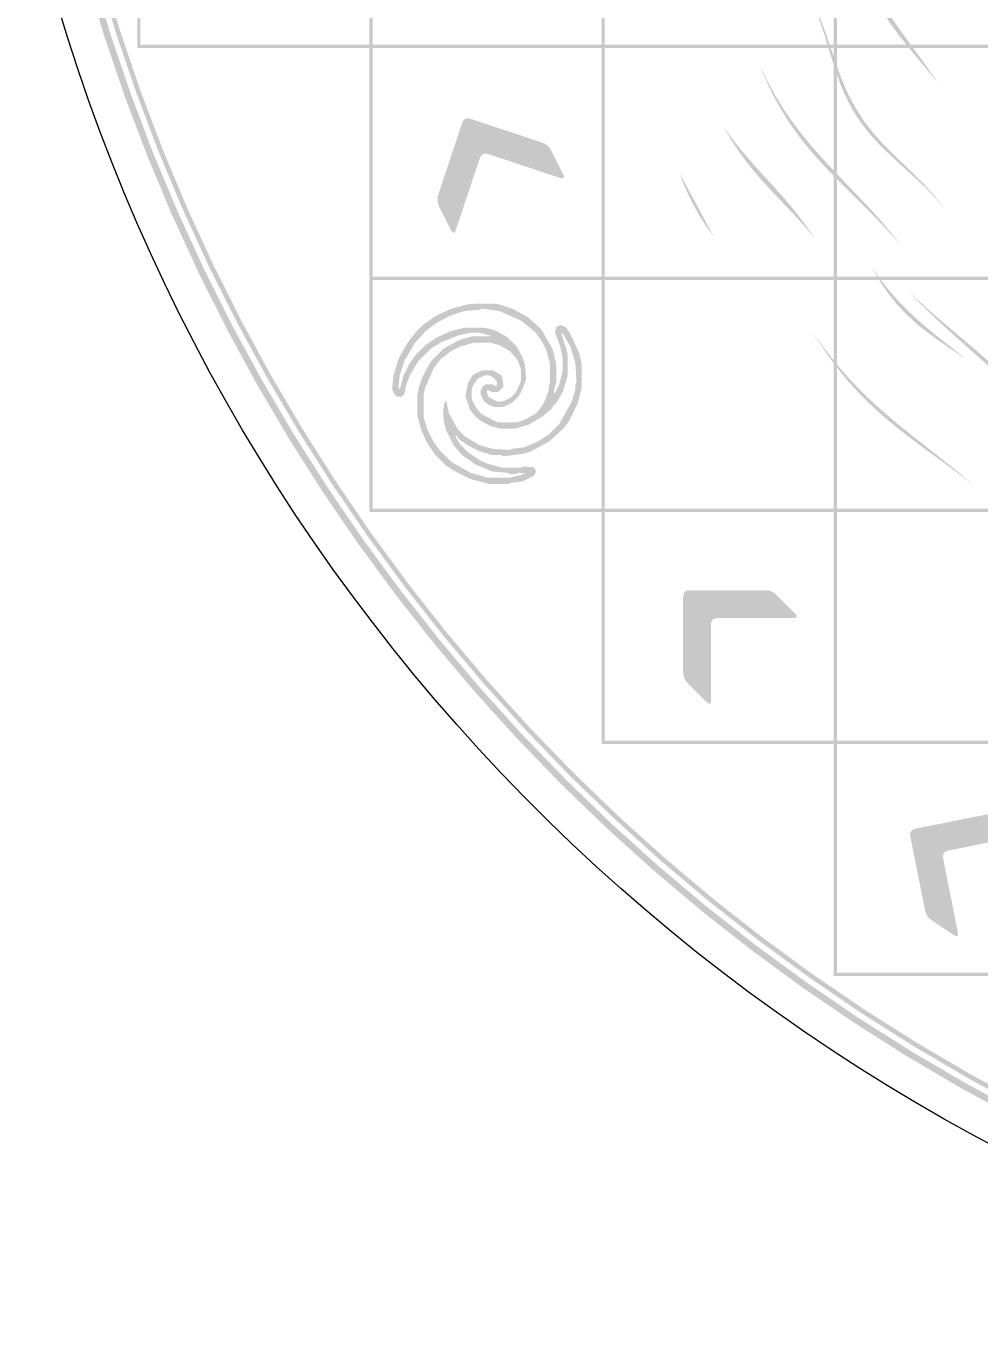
# Model space of a CAD drawing. Header units: millimetres. Extents: x 0 to 382, y 0 to 382.
# Drawn here: x 4.6 to 100.6, y 4.6 to 134.8 of the extents above; entities that cross this region are included whole.
import ezdxf

# ---------------------------------------------------------------- set-up
doc = ezdxf.new("R2010")
doc.units = ezdxf.units.MM
doc.layers.add('CUT', color=1, linetype='Continuous')
doc.layers.add('RASTER', color=7, linetype='Continuous')

msp = doc.modelspace()

# ---------------------------------------------------------------- hatches: boundary and pattern name
at = {"layer": 'RASTER'}
for points in [[(170.85, 4.649), (164.549, 5.443), (158.28, 6.449), (152.048, 7.667), (145.861, 9.095), (139.725, 10.732), (133.649, 12.575), (127.638, 14.623), (121.7, 16.873), (115.842, 19.323), (110.07, 21.97), (104.391, 24.811), (98.811, 27.842), (93.337, 31.06), (87.976, 34.462), (82.732, 38.043), (77.613, 41.8), (72.623, 45.728), (67.77, 49.822), (63.058, 54.079), (58.492, 58.492), (54.079, 63.058), (49.822, 67.77), (45.728, 72.623), (41.8, 77.613), (38.043, 82.732), (34.462, 87.976), (31.06, 93.337), (27.842, 98.811), (24.811, 104.391), (21.97, 110.07), (19.323, 115.842), (16.873, 121.7), (14.623, 127.638), (12.575, 133.649), (10.732, 139.725), (9.095, 145.861), (7.667, 152.048), (6.449, 158.28), (5.443, 164.55), (4.649, 170.85), (5.299, 170.92), (6.09, 164.642), (7.093, 158.394), (8.306, 152.184), (9.729, 146.018), (11.36, 139.904), (13.197, 133.849), (15.238, 127.86), (17.481, 121.942), (19.922, 116.105), (22.56, 110.353), (25.39, 104.693), (28.411, 99.133), (31.618, 93.678), (35.008, 88.335), (38.577, 83.11), (42.32, 78.008), (46.235, 73.036), (50.315, 68.2), (54.556, 63.504), (58.954, 58.954), (63.504, 54.556), (68.2, 50.315), (73.036, 46.235), (78.008, 42.321), (83.11, 38.577), (88.335, 35.008), (93.678, 31.618), (99.133, 28.411), (104.693, 25.39), (110.353, 22.56), (116.104, 19.922), (121.942, 17.481), (127.859, 15.238), (133.849, 13.197), (139.904, 11.36), (146.018, 9.73), (152.184, 8.306), (158.394, 7.093), (164.642, 6.09), (170.92, 5.299)], [(170.981, 5.857), (164.722, 6.645), (158.492, 7.645), (152.301, 8.855), (146.154, 10.273), (140.058, 11.899), (134.021, 13.731), (128.049, 15.766), (122.15, 18.001), (116.329, 20.435), (110.595, 23.065), (104.952, 25.887), (99.409, 28.899), (93.97, 32.096), (88.643, 35.476), (83.434, 39.034), (78.347, 42.767), (73.39, 46.669), (68.568, 50.737), (63.887, 54.966), (59.351, 59.351), (54.966, 63.887), (50.737, 68.568), (46.669, 73.39), (42.767, 78.347), (39.034, 83.434), (35.476, 88.643), (32.096, 93.971), (28.899, 99.409), (25.887, 104.953), (23.065, 110.595), (20.435, 116.33), (18.001, 122.15), (15.766, 128.049), (13.731, 134.021), (11.899, 140.058), (10.273, 146.154), (8.854, 152.301), (7.644, 158.493), (6.645, 164.722), (5.856, 170.981), (6.321, 171.031), (7.107, 164.788), (8.104, 158.574), (9.311, 152.398), (10.726, 146.266), (12.348, 140.186), (14.175, 134.164), (16.205, 128.207), (18.435, 122.323), (20.863, 116.517), (23.486, 110.797), (26.301, 105.169), (29.305, 99.639), (32.495, 94.214), (35.866, 88.9), (39.415, 83.704), (43.138, 78.63), (47.031, 73.685), (51.089, 68.875), (55.307, 64.205), (59.681, 59.681), (64.205, 55.307), (68.875, 51.089), (73.685, 47.031), (78.63, 43.138), (83.703, 39.415), (88.9, 35.866), (94.214, 32.495), (99.639, 29.305), (105.168, 26.301), (110.797, 23.486), (116.517, 20.863), (122.323, 18.435), (128.207, 16.205), (134.164, 14.175), (140.186, 12.349), (146.266, 10.727), (152.398, 9.311), (158.574, 8.104), (164.788, 7.107), (171.031, 6.321)], [(15.848, 155.948), (16.174, 155.948), (16.174, 132.924), (15.848, 132.924)], [(39.198, 155.948), (39.524, 155.948), (39.524, 132.924), (39.198, 132.924)], [(62.548, 155.948), (62.874, 155.948), (62.874, 132.924), (62.548, 132.924)], [(85.898, 155.948), (86.224, 155.948), (86.224, 132.924), (85.898, 132.924)], [(96.296, 129.161), (95.355, 130.32), (94.395, 131.474), (93.436, 132.634), (92.499, 133.814), (91.606, 135.025), (90.776, 136.276), (90.025, 137.573), (89.358, 138.915), (88.776, 140.298), (88.27, 141.715), (87.825, 143.156), (87.842, 143.164), (88.396, 141.775), (88.999, 140.409), (89.661, 139.07), (90.384, 137.763), (91.163, 136.488), (91.99, 135.241), (92.85, 134.018), (93.728, 132.809), (94.607, 131.604), (95.472, 130.395), (96.311, 129.171)], [(97.008, 116.458), (96.037, 117.586), (94.994, 118.662), (93.892, 119.7), (92.759, 120.724), (91.627, 121.759), (90.531, 122.828), (89.507, 123.954), (88.58, 125.149), (87.768, 126.42), (87.072, 127.763), (86.483, 129.165), (85.978, 130.61), (85.523, 132.075), (85.081, 133.538), (84.616, 134.98), (84.094, 136.386), (83.496, 137.749), (83.512, 137.757), (84.165, 136.422), (84.738, 135.044), (85.251, 133.63), (85.734, 132.193), (86.223, 130.751), (86.755, 129.326), (87.36, 127.938), (88.063, 126.605), (88.873, 125.338), (89.788, 124.14), (90.792, 123.005), (91.859, 121.921), (92.956, 120.865), (94.048, 119.815), (95.104, 118.745), (96.1, 117.635), (97.022, 116.47)], [(15.848, 132.924), (39.524, 132.924), (39.524, 132.598), (15.848, 132.598)], [(39.198, 132.924), (62.874, 132.924), (62.874, 132.598), (39.198, 132.598)], [(62.548, 132.924), (86.224, 132.924), (86.224, 132.598), (62.548, 132.598)], [(85.898, 132.924), (109.574, 132.924), (109.574, 132.598), (85.898, 132.598)], [(39.198, 132.598), (39.524, 132.598), (39.524, 109.574), (39.198, 109.574)], [(62.548, 132.598), (62.874, 132.598), (62.874, 109.574), (62.548, 109.574)], [(85.898, 132.598), (86.224, 132.598), (86.224, 109.574), (85.898, 109.574)], [(92.593, 112.806), (91.596, 113.928), (90.566, 115.027), (89.507, 116.11), (88.428, 117.185), (87.34, 118.261), (86.255, 119.347), (85.186, 120.452), (84.148, 121.584), (83.154, 122.751), (82.214, 123.958), (81.338, 125.208), (80.533, 126.502), (79.802, 127.84), (79.146, 129.218), (78.56, 130.632), (78.577, 130.64), (79.23, 129.264), (79.95, 127.924), (80.738, 126.622), (81.591, 125.36), (82.504, 124.137), (83.468, 122.95), (84.474, 121.796), (85.51, 120.667), (86.562, 119.557), (87.618, 118.457), (88.667, 117.358), (89.697, 116.251), (90.701, 115.13), (91.672, 113.987), (92.608, 112.817)], [(47.916, 114.336), (47.859, 114.19), (47.799, 114.085), (47.737, 114.02), (47.671, 113.995), (47.603, 114.01), (47.532, 114.066), (47.458, 114.162), (47.381, 114.298), (46.232, 116.596), (46.162, 116.753), (46.109, 116.911), (46.073, 117.071), (46.053, 117.232), (46.05, 117.394), (46.063, 117.557), (46.094, 117.721), (46.141, 117.887), (48.517, 125.016), (48.579, 125.168), (48.656, 125.293), (48.746, 125.39), (48.849, 125.459), (48.967, 125.501), (49.099, 125.515), (49.244, 125.501), (49.403, 125.459), (56.532, 123.083), (56.693, 123.021), (56.843, 122.947), (56.981, 122.86), (57.109, 122.76), (57.226, 122.648), (57.332, 122.523), (57.426, 122.385), (57.51, 122.235), (58.659, 119.937), (58.722, 119.794), (58.754, 119.677), (58.756, 119.587), (58.728, 119.523), (58.669, 119.485), (58.579, 119.475), (58.459, 119.49), (58.308, 119.532), (51.178, 121.909), (51.019, 121.95), (50.874, 121.964), (50.742, 121.95), (50.625, 121.909), (50.521, 121.84), (50.431, 121.743), (50.355, 121.618), (50.292, 121.466)], [(83.865, 113.592), (82.848, 114.782), (81.786, 115.945), (80.696, 117.096), (79.603, 118.251), (78.53, 119.428), (77.502, 120.64), (76.541, 121.898), (75.661, 123.21), (74.872, 124.576), (74.888, 124.585), (75.81, 123.297), (76.804, 122.058), (77.85, 120.855), (78.92, 119.676), (79.99, 118.504), (81.036, 117.323), (82.04, 116.119), (82.989, 114.881), (83.88, 113.603)], [(73.776, 113.655), (73.096, 114.624), (72.455, 115.619), (71.866, 116.647), (71.332, 117.708), (70.849, 118.797), (70.403, 119.905), (70.419, 119.915), (70.985, 118.879), (71.555, 117.844), (72.12, 116.805), (72.676, 115.76), (73.229, 114.71), (73.792, 113.665)], [(39.198, 109.574), (62.874, 109.574), (62.874, 109.248), (39.198, 109.248)], [(62.548, 109.574), (86.224, 109.574), (86.224, 109.248), (62.548, 109.248)], [(85.898, 109.574), (109.574, 109.574), (109.574, 109.248), (85.898, 109.248)], [(99.05, 101.394), (97.825, 102.205), (96.603, 103.028), (95.408, 103.888), (94.266, 104.802), (93.194, 105.785), (92.206, 106.844), (91.308, 107.981), (90.5, 109.189), (89.77, 110.455), (89.784, 110.467), (90.61, 109.279), (91.502, 108.142), (92.459, 107.06), (93.477, 106.032), (94.547, 105.052), (95.655, 104.112), (96.787, 103.2), (97.928, 102.303), (99.063, 101.407)], [(39.198, 109.248), (39.524, 109.248), (39.524, 86.224), (39.198, 86.224)], [(62.548, 109.248), (62.874, 109.248), (62.874, 86.224), (62.548, 86.224)], [(85.898, 109.248), (86.224, 109.248), (86.224, 86.224), (85.898, 86.224)], [(108.631, 93.877), (107.572, 94.907), (106.511, 95.932), (105.445, 96.949), (104.371, 97.956), (103.288, 98.953), (102.195, 99.942), (101.095, 100.924), (99.989, 101.904), (98.881, 102.886), (97.776, 103.874), (96.679, 104.873), (95.597, 105.889), (94.533, 106.927), (93.495, 107.989), (93.509, 108.001), (94.602, 106.987), (95.716, 105.996), (96.844, 105.023), (97.977, 104.061), (99.107, 103.102), (100.23, 102.14), (101.339, 101.169), (102.431, 100.183), (103.504, 99.18), (104.558, 98.156), (105.595, 97.113), (106.618, 96.052), (107.632, 94.976), (108.643, 93.891)], [(99.739, 88.764), (98.583, 89.651), (97.41, 90.524), (96.227, 91.391), (95.04, 92.26), (93.858, 93.14), (92.689, 94.039), (91.543, 94.966), (90.429, 95.928), (89.352, 96.929), (88.32, 97.975), (87.337, 99.064), (86.404, 100.198), (85.52, 101.373), (84.682, 102.583), (83.886, 103.824), (83.9, 103.836), (84.749, 102.639), (85.635, 101.47), (86.562, 100.335), (87.532, 99.237), (88.543, 98.176), (89.593, 97.152), (90.677, 96.162), (91.789, 95.203), (92.922, 94.269), (94.069, 93.352), (95.221, 92.446), (96.371, 91.543), (97.513, 90.634), (98.641, 89.715), (99.751, 88.778)], [(39.198, 86.224), (62.874, 86.224), (62.874, 85.898), (39.198, 85.898)], [(62.548, 86.224), (86.224, 86.224), (86.224, 85.898), (62.548, 85.898)], [(85.898, 86.224), (109.574, 86.224), (109.574, 85.898), (85.898, 85.898)], [(62.548, 85.898), (62.874, 85.898), (62.874, 62.874), (62.548, 62.874)], [(85.898, 85.898), (86.224, 85.898), (86.224, 62.874), (85.898, 62.874)], [(73.56, 66.996), (73.553, 66.84), (73.529, 66.721), (73.491, 66.639), (73.437, 66.595), (73.367, 66.588), (73.282, 66.618), (73.181, 66.686), (73.065, 66.791), (71.249, 68.607), (71.133, 68.734), (71.032, 68.868), (70.947, 69.008), (70.877, 69.154), (70.823, 69.307), (70.785, 69.466), (70.761, 69.631), (70.754, 69.803), (70.754, 77.318), (70.764, 77.482), (70.797, 77.624), (70.852, 77.745), (70.929, 77.843), (71.027, 77.92), (71.148, 77.975), (71.29, 78.008), (71.454, 78.018), (78.969, 78.018), (79.141, 78.011), (79.306, 77.987), (79.465, 77.949), (79.618, 77.895), (79.764, 77.825), (79.904, 77.74), (80.038, 77.639), (80.165, 77.523), (81.981, 75.707), (82.086, 75.591), (82.154, 75.49), (82.184, 75.405), (82.177, 75.335), (82.133, 75.281), (82.051, 75.243), (81.932, 75.219), (81.776, 75.212), (74.261, 75.212), (74.097, 75.201), (73.954, 75.168), (73.834, 75.113), (73.736, 75.036), (73.659, 74.938), (73.604, 74.818), (73.571, 74.675), (73.56, 74.511)], [(62.548, 62.874), (86.224, 62.874), (86.224, 62.548), (62.548, 62.548)], [(85.898, 62.874), (109.574, 62.874), (109.574, 62.548), (85.898, 62.548)], [(85.898, 62.548), (86.224, 62.548), (86.224, 39.524), (85.898, 39.524)], [(98.376, 43.628), (98.399, 43.473), (98.399, 43.352), (98.377, 43.264), (98.333, 43.21), (98.266, 43.189), (98.177, 43.202), (98.065, 43.249), (97.93, 43.329), (95.793, 44.754), (95.654, 44.856), (95.53, 44.967), (95.419, 45.088), (95.322, 45.217), (95.239, 45.356), (95.169, 45.505), (95.114, 45.663), (95.073, 45.83), (93.599, 53.199), (93.578, 53.362), (93.582, 53.508), (93.612, 53.637), (93.668, 53.748), (93.749, 53.843), (93.857, 53.92), (93.99, 53.98), (94.149, 54.023), (101.518, 55.497), (101.688, 55.523), (101.855, 55.533), (102.018, 55.526), (102.178, 55.503), (102.336, 55.463), (102.489, 55.407), (102.64, 55.334), (102.787, 55.246), (104.924, 53.821), (105.05, 53.728), (105.137, 53.642), (105.183, 53.565), (105.19, 53.495), (105.157, 53.433), (105.085, 53.379), (104.972, 53.333), (104.82, 53.295), (97.451, 51.821), (97.293, 51.778), (97.16, 51.718), (97.052, 51.641), (96.971, 51.546), (96.915, 51.435), (96.885, 51.306), (96.88, 51.16), (96.902, 50.997)], [(85.898, 39.524), (109.574, 39.524), (109.574, 39.198), (85.898, 39.198)]]:
    msp.add_hatch(color=7, dxfattribs=at).paths.add_polyline_path(points)
h = msp.add_hatch(color=7, dxfattribs=at)
h.paths.add_polyline_path([(49.274, 106.834), (51.904, 106.872), (53.557, 106.364), (55.12, 105.512), (56.518, 104.242), (57.623, 102.297), (58.005, 100.772), (58.005, 98.993), (57.75, 98.103), (57.789, 97.76), (58.259, 98.612), (58.64, 100.137), (58.64, 101.28), (58.386, 102.551), (57.878, 103.949), (57.967, 104.496), (58.386, 104.712), (58.932, 104.496), (59.314, 103.987), (60.292, 101.916), (60.546, 100.772), (60.546, 98.357), (60.165, 96.832), (59.187, 94.888), (58.805, 94.379), (57.28, 92.982), (55.463, 92.003), (54.7, 91.749), (52.667, 91.495), (52.413, 91.622), (51.523, 91.622), (50.252, 92.003), (49.07, 92.6), (48.181, 93.236), (48.003, 93.566), (47.838, 93.528), (48.308, 92.727), (49.197, 91.838), (50.341, 91.075), (51.142, 90.732), (52.54, 90.351), (54.446, 90.351), (54.7, 90.478), (55.755, 90.389), (55.971, 89.97), (55.755, 89.55), (54.573, 88.953), (53.429, 88.826), (53.175, 88.699), (51.269, 88.699), (49.363, 89.207), (47.672, 90.058), (46.91, 90.567), (45.766, 91.711), (45.003, 92.854), (44.406, 94.163), (44.025, 95.561), (44.025, 97.722), (44.152, 98.357), (44.533, 99.501), (45.385, 101.064), (46.656, 102.335), (48.219, 103.187), (49.49, 103.568), (51.269, 103.568), (51.358, 103.657), (50.125, 103.949), (49.49, 103.949), (48.219, 103.695), (46.401, 102.971), (45.385, 102.335), (44.114, 101.064), (43.262, 99.628), (42.881, 98.612), (42.754, 97.849), (42.538, 97.557), (42.373, 97.468), (41.826, 97.557), (41.483, 98.23), (41.61, 99.628), (42.119, 101.28), (42.97, 102.844), (43.86, 103.987), (44.622, 104.75), (45.893, 105.64), (47.456, 106.364)])
h.paths.add_polyline_path([(50.506, 106.364), (50.252, 106.237), (48.727, 106.11), (47.202, 105.601), (45.893, 104.877), (44.876, 104.114), (43.733, 102.844), (42.754, 101.153), (42.246, 99.628), (42.119, 98.357), (42.208, 98.268), (42.373, 98.612), (42.627, 99.628), (43.224, 100.81), (43.86, 101.7), (44.876, 102.717), (46.02, 103.479), (47.329, 104.076), (48.854, 104.458), (50.634, 104.458), (51.269, 104.331), (52.031, 104.076), (53.086, 103.479), (53.976, 102.589), (54.573, 101.535), (54.827, 100.772), (54.955, 99.374), (54.7, 98.484), (54.23, 97.557), (53.595, 96.921), (52.667, 96.451), (51.777, 96.451), (51.231, 96.667), (50.722, 97.048), (50.379, 97.722), (50.379, 98.103), (50.595, 98.523), (50.888, 98.739), (51.523, 98.739), (51.993, 98.523), (52.031, 98.993), (51.688, 99.412), (51.269, 99.628), (50.761, 99.628), (50.087, 99.285), (49.617, 98.612), (49.49, 98.23), (49.49, 97.341), (49.617, 96.959), (50.087, 96.159), (50.468, 95.777), (51.777, 95.053), (52.159, 94.926), (54.065, 94.926), (54.827, 95.18), (55.882, 95.777), (56.264, 96.159), (56.772, 96.921), (57.242, 98.103), (57.242, 98.612), (57.369, 98.866), (57.369, 100.772), (56.988, 102.17), (56.518, 103.098), (55.882, 103.987), (54.484, 105.131), (52.286, 106.11)], flags=0)
h.paths.add_polyline_path([(58.602, 103.911), (58.513, 103.822), (59.148, 101.789), (59.148, 99.628), (58.64, 97.976), (58.043, 96.921), (57.712, 96.616), (57.534, 96.286), (56.645, 95.523), (55.209, 94.672), (53.938, 94.291), (52.286, 94.291), (51.396, 94.545), (50.468, 95.015), (49.96, 95.396), (49.324, 96.159), (48.854, 97.595), (49.108, 98.866), (49.579, 99.666), (50.506, 100.137), (51.65, 100.137), (52.375, 99.717), (52.578, 99.412), (52.667, 98.484), (52.159, 97.976), (51.523, 97.976), (51.053, 98.192), (51.015, 97.849), (51.231, 97.43), (52.159, 96.959), (52.794, 97.086), (53.468, 97.43), (53.849, 97.811), (54.319, 98.739), (54.446, 99.12), (54.446, 100.264), (54.103, 101.191), (53.34, 102.081), (52.286, 102.678), (51.396, 102.933), (49.744, 102.933), (48.346, 102.551), (47.418, 102.081), (46.401, 101.319), (45.639, 100.302), (44.787, 98.357), (44.66, 97.722), (44.66, 95.434), (45.042, 94.163), (45.639, 92.982), (46.274, 92.092), (47.418, 90.948), (49.363, 89.842), (51.142, 89.334), (53.302, 89.334), (54.916, 89.753), (54.192, 89.842), (53.938, 89.715), (53.302, 89.715), (53.048, 89.842), (51.523, 89.97), (49.833, 90.694), (48.562, 91.584), (47.672, 92.6), (46.948, 94.036), (46.694, 94.926), (46.605, 95.854), (46.694, 96.705), (46.91, 97.175), (47.202, 95.816), (48.054, 94.252), (48.816, 93.49), (50.252, 92.638), (51.523, 92.257), (53.302, 92.13), (53.557, 92.257), (54.7, 92.384), (56.136, 92.982), (57.28, 93.744), (58.297, 94.761), (59.53, 96.959), (59.911, 98.23), (59.911, 98.739), (60.038, 98.993), (59.911, 100.899), (59.403, 102.551)], flags=0)

# ---------------------------------------------------------------- linework, layer by layer
at = {"layer": 'CUT'}
msp.add_lwpolyline([(102.873, 21.599), (99.928, 23.166), (97.011, 24.783), (94.122, 26.451), (91.262, 28.169), (88.433, 29.937), (85.636, 31.754), (82.87, 33.62), (80.137, 35.533), (77.439, 37.494), (74.775, 39.502), (72.146, 41.555), (69.554, 43.655), (66.998, 45.799), (64.481, 47.988), (62.002, 50.22), (59.562, 52.495), (57.162, 54.813), (54.804, 57.172), (52.486, 59.571), (50.211, 62.011), (47.979, 64.49), (45.791, 67.008), (43.647, 69.564), (41.547, 72.156), (39.494, 74.785), (37.486, 77.449), (35.525, 80.148), (33.612, 82.881), (31.747, 85.646), (29.93, 88.444), (28.162, 91.273), (26.444, 94.133), (24.777, 97.022), (23.159, 99.94), (21.593, 102.885), (20.079, 105.857), (18.617, 108.856), (17.207, 111.879), (15.85, 114.927), (14.547, 117.997), (13.297, 121.09), (12.102, 124.205), (10.961, 127.34), (9.875, 130.494), (8.844, 133.666), (7.869, 136.857)], dxfattribs=at)

doc.saveas('drawing.dxf')
